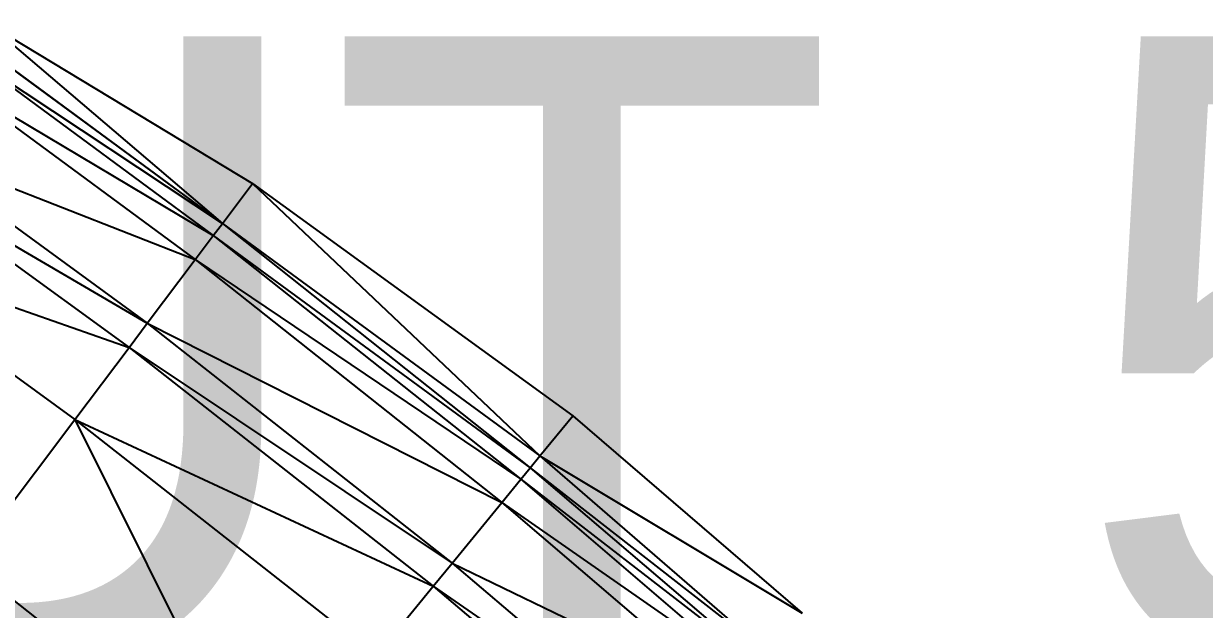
# Model space of a CAD drawing. Extents: x 2195426 to 2196998, y 328445 to 330532.
# Drawn here: x 2195853.6 to 2195932.2, y 329492.2 to 329531.3 of the extents above; entities that cross this region are included whole.
import ezdxf

# ---------------------------------------------------------------- set-up
doc = ezdxf.new("R2010")
doc.units = 0
for name, color, linetype in [('LS-TIN-BOTTOM', 1, 'CONTINUOUS'), ('LS-TIN-TOP', 3, 'CONTINUOUS'), ('LS-VOLUME-LABEL', 7, 'CONTINUOUS')]:
    doc.layers.add(name, color=color, linetype=linetype)

msp = doc.modelspace()

# ---------------------------------------------------------------- linework, layer by layer
at = {"layer": 'LS-TIN-BOTTOM'}
for p, q in [((2195851.2461, 329531.2618, 1193.8921), (2195866.8491, 329517.956, 1193.561)), ((2195851.2461, 329531.2618, 1193.8921), (2195868.8489, 329520.6156, 1195.5575)), ((2195850.3978, 329530.0538, 1193.0065), (2195866.8491, 329517.956, 1193.561)), ((2195849.8231, 329529.2355, 1193.0065), (2195866.2481, 329517.1567, 1193.561)), ((2195849.8231, 329529.2355, 1193.0065), (2195866.8491, 329517.956, 1193.561)), ((2195848.6737, 329527.5987, 1193.6065), (2195865.0461, 329515.5582, 1194.161)), ((2195848.6737, 329527.5987, 1193.6065), (2195866.2481, 329517.1567, 1193.561)), ((2195845.5691, 329523.1779, 1194.676), (2195861.8492, 329511.3067, 1195.2142)), ((2195845.5691, 329523.1779, 1194.676), (2195865.0461, 329515.5582, 1194.161)), ((2195844.3893, 329521.4979, 1195.0825), (2195860.6343, 329509.691, 1195.6144)), ((2195844.3893, 329521.4979, 1195.0825), (2195861.8492, 329511.3067, 1195.2142)), ((2195866.8491, 329517.956, 1193.561), (2195868.8489, 329520.6156, 1195.5575)), ((2195868.8489, 329520.6156, 1195.5575), (2195887.9923, 329502.4637, 1195.4851)), ((2195868.8489, 329520.6156, 1195.5575), (2195890.1876, 329505.1431, 1197.5635)), ((2195866.2481, 329517.1567, 1193.561), (2195866.8491, 329517.956, 1193.561)), ((2195866.8491, 329517.956, 1193.561), (2195887.351, 329501.681, 1194.2709)), ((2195866.8491, 329517.956, 1193.561), (2195887.9923, 329502.4637, 1195.4851)), ((2195865.0461, 329515.5582, 1194.161), (2195866.2481, 329517.1567, 1193.561)), ((2195866.2481, 329517.1567, 1193.561), (2195886.7172, 329500.9075, 1194.2709)), ((2195866.2481, 329517.1567, 1193.561), (2195887.351, 329501.681, 1194.2709)), ((2195840.9411, 329516.5878, 1195.0816), (2195860.6343, 329509.691, 1195.6144)), ((2195840.9411, 329516.5878, 1195.0816), (2195857.0284, 329504.8955, 1195.5928)), ((2195861.8492, 329511.3067, 1195.2142), (2195865.0461, 329515.5582, 1194.161)), ((2195865.0461, 329515.5582, 1194.161), (2195885.4497, 329499.3604, 1194.8709)), ((2195865.0461, 329515.5582, 1194.161), (2195886.7172, 329500.9075, 1194.2709)), ((2195860.6343, 329509.691, 1195.6144), (2195861.8492, 329511.3067, 1195.2142)), ((2195861.8492, 329511.3067, 1195.2142), (2195882.143, 329495.3244, 1195.9039)), ((2195861.8492, 329511.3067, 1195.2142), (2195885.4497, 329499.3604, 1194.8709)), ((2195857.0284, 329504.8955, 1195.5928), (2195860.6343, 329509.691, 1195.6144)), ((2195860.6343, 329509.691, 1195.6144), (2195880.8869, 329493.7913, 1196.2963)), ((2195860.6343, 329509.691, 1195.6144), (2195882.143, 329495.3244, 1195.9039)), ((2195887.9923, 329502.4637, 1195.4851), (2195890.1876, 329505.1431, 1197.5635)), ((2195890.1876, 329505.1431, 1197.5635), (2195905.45, 329491.9939, 1197.9905)), ((2195849.8164, 329495.3043, 1195.2617), (2195857.0284, 329504.8955, 1195.5928)), ((2195857.0284, 329504.8955, 1195.5928), (2195869.4791, 329479.8677, 1195.8641)), ((2195857.0284, 329504.8955, 1195.5928), (2195880.8869, 329493.7913, 1196.2963)), ((2195857.0284, 329504.8955, 1195.5928), (2195877.0843, 329489.1501, 1196.2483)), ((2195887.351, 329501.681, 1194.2709), (2195887.9923, 329502.4637, 1195.4851)), ((2195887.9923, 329502.4637, 1195.4851), (2195903.1413, 329489.3523, 1195.8856)), ((2195887.9923, 329502.4637, 1195.4851), (2195905.45, 329491.9939, 1197.9905)), ((2195886.7172, 329500.9075, 1194.2709), (2195887.351, 329501.681, 1194.2709)), ((2195887.351, 329501.681, 1194.2709), (2195902.553, 329488.6792, 1194.8129)), ((2195887.351, 329501.681, 1194.2709), (2195903.1413, 329489.3523, 1195.8856)), ((2195885.4497, 329499.3604, 1194.8709), (2195886.7172, 329500.9075, 1194.2709)), ((2195886.7172, 329500.9075, 1194.2709), (2195901.895, 329487.9263, 1194.8129)), ((2195886.7172, 329500.9075, 1194.2709), (2195902.553, 329488.6792, 1194.8129)), ((2195882.143, 329495.3244, 1195.9039), (2195885.4497, 329499.3604, 1194.8709)), ((2195885.4497, 329499.3604, 1194.8709), (2195900.5788, 329486.4204, 1195.4129)), ((2195885.4497, 329499.3604, 1194.8709), (2195901.895, 329487.9263, 1194.8129)), ((2195849.8164, 329495.3043, 1195.2617), (2195869.4791, 329479.8677, 1195.8641)), ((2195880.8869, 329493.7913, 1196.2963), (2195882.143, 329495.3244, 1195.9039)), ((2195882.143, 329495.3244, 1195.9039), (2195897.1948, 329482.5485, 1196.4308)), ((2195882.143, 329495.3244, 1195.9039), (2195900.5788, 329486.4204, 1195.4129)), ((2195877.0843, 329489.1501, 1196.2483), (2195880.8869, 329493.7913, 1196.2963)), ((2195880.8869, 329493.7913, 1196.2963), (2195895.9096, 329481.0779, 1196.8175)), ((2195880.8869, 329493.7913, 1196.2963), (2195897.1948, 329482.5485, 1196.4308))]:
    msp.add_line(p, q, dxfattribs=at)
at = {"layer": 'LS-TIN-TOP'}
for p, q in [((2195851.246109, 329531.261796, 1195.977587), (2195866.849058, 329517.956004, 1195.425674)), ((2195851.246109, 329531.261796, 1195.977587), (2195868.8489, 329520.615597, 1198.753256)), ((2195850.397796, 329530.053821, 1194.501498), (2195866.849058, 329517.956004, 1195.425674)), ((2195849.823093, 329529.235459, 1194.501498), (2195866.248068, 329517.156747, 1195.425674)), ((2195849.823093, 329529.235459, 1194.501498), (2195866.849058, 329517.956004, 1195.425674)), ((2195848.673686, 329527.598735, 1195.501498), (2195865.046089, 329515.558233, 1196.425674)), ((2195848.673686, 329527.598735, 1195.501498), (2195866.248068, 329517.156747, 1195.425674)), ((2195845.569107, 329523.177896, 1197.28414), (2195861.849176, 329511.306653, 1198.181044)), ((2195845.569107, 329523.177896, 1197.28414), (2195865.046089, 329515.558233, 1196.425674)), ((2195844.389332, 329521.497927, 1197.961539), (2195860.634312, 329509.691003, 1198.848015)), ((2195844.389332, 329521.497927, 1197.961539), (2195861.849176, 329511.306653, 1198.181044)), ((2195866.849058, 329517.956004, 1195.425674), (2195868.8489, 329520.615597, 1198.753256)), ((2195868.8489, 329520.615597, 1198.753256), (2195887.992258, 329502.463702, 1198.632644)), ((2195868.8489, 329520.615597, 1198.753256), (2195890.187555, 329505.143147, 1202.096566)), ((2195866.248068, 329517.156747, 1195.425674), (2195866.849058, 329517.956004, 1195.425674)), ((2195866.849058, 329517.956004, 1195.425674), (2195887.350994, 329501.681015, 1196.608964)), ((2195866.849058, 329517.956004, 1195.425674), (2195887.992258, 329502.463702, 1198.632644)), ((2195865.046089, 329515.558233, 1196.425674), (2195866.248068, 329517.156747, 1195.425674)), ((2195866.248068, 329517.156747, 1195.425674), (2195886.717233, 329500.907485, 1196.608964)), ((2195866.248068, 329517.156747, 1195.425674), (2195887.350994, 329501.681015, 1196.608964)), ((2195840.941113, 329516.587755, 1197.960124), (2195860.634312, 329509.691003, 1198.848015)), ((2195840.941113, 329516.587755, 1197.960124), (2195857.028375, 329504.895462, 1198.812152)), ((2195861.849176, 329511.306653, 1198.181044), (2195865.046089, 329515.558233, 1196.425674)), ((2195865.046089, 329515.558233, 1196.425674), (2195885.449712, 329499.360427, 1197.608964)), ((2195865.046089, 329515.558233, 1196.425674), (2195886.717233, 329500.907485, 1196.608964)), ((2195860.634312, 329509.691003, 1198.848015), (2195861.849176, 329511.306653, 1198.181044)), ((2195861.849176, 329511.306653, 1198.181044), (2195882.142983, 329495.324437, 1199.330535)), ((2195861.849176, 329511.306653, 1198.181044), (2195885.449712, 329499.360427, 1197.608964)), ((2195857.028375, 329504.895462, 1198.812152), (2195860.634312, 329509.691003, 1198.848015)), ((2195860.634312, 329509.691003, 1198.848015), (2195880.886864, 329493.791295, 1199.984598)), ((2195860.634312, 329509.691003, 1198.848015), (2195882.142983, 329495.324437, 1199.330535)), ((2195887.992258, 329502.463702, 1198.632644), (2195890.187555, 329505.143147, 1202.096566)), ((2195890.187555, 329505.143147, 1202.096566), (2195905.449973, 329491.993909, 1202.808283)), ((2195849.816441, 329495.304299, 1198.26029), (2195857.028375, 329504.895462, 1198.812152)), ((2195857.028375, 329504.895462, 1198.812152), (2195869.479109, 329479.867691, 1199.264226)), ((2195857.028375, 329504.895462, 1198.812152), (2195880.886864, 329493.791295, 1199.984598)), ((2195857.028375, 329504.895462, 1198.812152), (2195877.0843, 329489.15012, 1199.904589)), ((2195887.350994, 329501.681015, 1196.608964), (2195887.992258, 329502.463702, 1198.632644)), ((2195887.992258, 329502.463702, 1198.632644), (2195903.141277, 329489.352318, 1199.299996)), ((2195887.992258, 329502.463702, 1198.632644), (2195905.449973, 329491.993909, 1202.808283)), ((2195886.717233, 329500.907485, 1196.608964), (2195887.350994, 329501.681015, 1196.608964)), ((2195887.350994, 329501.681015, 1196.608964), (2195902.553023, 329488.679243, 1197.512179)), ((2195887.350994, 329501.681015, 1196.608964), (2195903.141277, 329489.352318, 1199.299996)), ((2195885.449712, 329499.360427, 1197.608964), (2195886.717233, 329500.907485, 1196.608964)), ((2195886.717233, 329500.907485, 1196.608964), (2195901.894954, 329487.926285, 1197.512179)), ((2195886.717233, 329500.907485, 1196.608964), (2195902.553023, 329488.679243, 1197.512179)), ((2195882.142983, 329495.324437, 1199.330535), (2195885.449712, 329499.360427, 1197.608964)), ((2195885.449712, 329499.360427, 1197.608964), (2195900.578816, 329486.420371, 1198.512179)), ((2195885.449712, 329499.360427, 1197.608964), (2195901.894954, 329487.926285, 1197.512179)), ((2195849.816441, 329495.304299, 1198.26029), (2195869.479109, 329479.867691, 1199.264226)), ((2195880.886864, 329493.791295, 1199.984598), (2195882.142983, 329495.324437, 1199.330535)), ((2195882.142983, 329495.324437, 1199.330535), (2195897.19484, 329482.548454, 1200.208784)), ((2195882.142983, 329495.324437, 1199.330535), (2195900.578816, 329486.420371, 1198.512179)), ((2195877.0843, 329489.15012, 1199.904589), (2195880.886864, 329493.791295, 1199.984598)), ((2195880.886864, 329493.791295, 1199.984598), (2195895.909607, 329481.0779, 1200.853287)), ((2195880.886864, 329493.791295, 1199.984598), (2195897.19484, 329482.548454, 1200.208784))]:
    msp.add_line(p, q, dxfattribs=at)

# ---------------------------------------------------------------- texts
at = {"layer": 'LS-VOLUME-LABEL'}
msp.add_text('CUT 595307.67  FILL 537158.75  NET 58148.93', height=41.749004, dxfattribs=at).set_placement((2195793.111569, 329488.672154))

doc.saveas('drawing.dxf')
